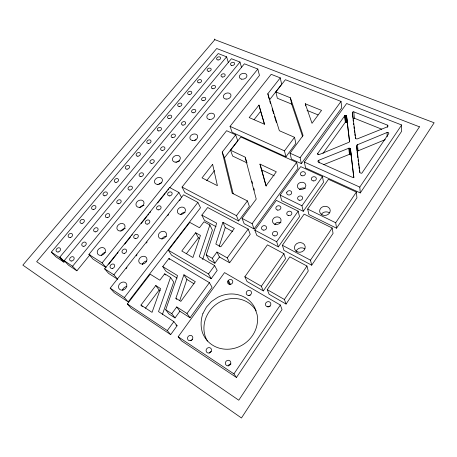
<?xml version="1.0" encoding="UTF-8"?>
<svg xmlns="http://www.w3.org/2000/svg" width="457" height="457" viewBox="0 0 457 457"><rect width="100%" height="100%" fill="white"/><g stroke="black" fill="none" stroke-linecap="round" stroke-linejoin="round"><path stroke-width="0.69" d="M401.657 124.99L401.577 131.399L360.287 192.934L305.567 167.953L304.351 162.052L346.629 103.516L401.657 124.99L359.79 187.113L360.287 192.934M219.189 246.38L225.261 227.523L222.902 222.296L215.824 244.061L220.782 246.843L234.332 228.443L222.902 222.296M214.893 263.215L208.883 259.742L206.233 254.846L216.692 223.17L201.84 215.127L207.655 207.512L248.185 229.071L250.23 234.281L229.614 262.781L219.451 256.988L216.955 252.047L212.316 258.342L214.893 263.215L219.451 256.988M202.651 259.53L212.396 230.157L209.866 224.981L203.988 221.765L199.452 227.74L189.792 222.388L168.399 250.253L171.518 255.12L211.18 278.673L217.195 270.407L214.636 265.603L199.246 256.674L209.866 224.981M179.71 300.666L186.896 279.45L183.914 274.788L175.882 298.25L176.67 299.352M175.025 317.918L169.027 314.028L165.708 309.76L177.556 275.605L162.743 266.58L168.947 258.456L209.415 282.666L212.082 287.287L190.043 317.758L179.898 311.263L176.733 306.944L171.769 313.685L175.025 317.918L179.898 311.263M162.401 314.502L173.706 282.038L170.535 277.428L164.674 273.817L159.83 280.204L150.204 274.2L127.354 303.962L131.159 308.235L170.667 334.621L177.105 325.772L173.86 321.625L158.516 311.594L170.535 277.428M227.843 281.089L228.369 280.352A2.673 2.394 -29.1 0 1 232.63 280.861A2.673 2.394 -29.1 0 1 230.082 284.414A2.673 2.394 -29.1 0 1 227.843 281.089L229.654 284.591M236.446 377.476L282.043 309.526L280.318 305.025L224.536 272.595L178.179 336.786L181.412 340.768L236.446 377.476L233.921 373.866L178.179 336.786M311.72 265.191L333.067 233.39L332.159 228.003L304.128 214.127L282.386 245.272L284.003 250.396L311.72 265.191L310.48 260.164L332.159 228.003M336.552 228.197L356.928 197.835L356.38 192.066L328.446 179.298L307.681 209.043L308.903 214.556L336.552 228.197L335.695 222.753L356.38 192.066M286.065 304.059L308.252 270.995L306.95 266.031L289.829 256.845L267.254 289.641L269.144 294.285L286.065 304.059L284.403 299.495L267.254 289.641M233.921 373.866L280.318 305.025M284.403 299.495L306.95 266.031M263.323 290.92L285.539 258.731L283.934 253.681L267.454 244.838L244.855 276.765L247.037 281.506L263.323 290.92L261.353 286.248L244.855 276.765M261.353 286.248L283.934 253.681M278.347 246.894L299.512 216.652L298.158 211.174L276.336 200.372L254.823 230.151L256.783 235.366L278.347 246.894L276.662 241.742L254.823 230.151M303.248 211.311L323.487 182.4L322.493 176.573L300.717 166.622L280.147 195.093L281.723 200.674L303.248 211.311L301.951 205.781L322.493 176.573M276.662 241.742L298.158 211.174M322.979 153.489L345.326 122.219L345.989 121.893L347.217 122.402L349.514 141.756M317.809 153.278L344.664 115.878L345.338 115.552L346.583 116.061L349.554 141.116A1.411 1.12 -7.6 0 1 348.651 142.401L319.243 154.552A1.16 0.937 -10.5 0 1 317.809 153.278L318.038 154.609M230.534 150.244L245.078 157.094L256.234 199.098L242.039 218.377L244.147 223.679L254.103 228.951L297.987 168.29L296.673 162.412L240.839 136.997L230.534 150.244L232.647 156.066L247.031 162.898L245.295 157.739M275.874 91.943L290.395 97.804L303.071 135.472L290.035 153.181L291.423 159.116L301.357 163.629L341.722 107.841L341.025 101.414L285.385 79.707L275.874 91.943L277.348 98.249L291.703 104.116L302.705 136.883M229.614 262.781L227.238 257.879L248.185 229.071M254.103 228.951L252.121 223.679L296.673 162.412M301.357 163.629L300.095 157.705L341.025 101.414M190.043 317.758L186.993 313.502L209.415 282.666M211.18 278.673L208.518 273.96L214.636 265.603M170.667 334.621L167.308 330.582L173.86 321.625M238.64 220.977L249.402 206.37L247.397 200.909L232.196 193.191L222.233 152.038L235.692 134.838L226.615 130.702L182.057 187.067L184.834 192.5L238.64 220.977L236.463 215.664L182.057 187.067M285.933 156.808L295.833 143.378L294.525 137.311L279.347 130.713L267.825 93.754L280.255 77.867L271.19 74.325L230.048 126.366L232.116 132.341L285.933 156.808L284.483 150.867L294.525 137.311M236.463 215.664L247.397 200.909M186.45 253.629L198.372 237.834L195.647 232.75L181.795 251.002L192.928 257.508L200.434 235.435L195.647 232.75M145.452 308.207L159.15 290.064L155.768 285.556L140.962 305.065L142.327 306.67M128.194 301.894L200.509 207.746L197.881 202.4L183.56 194.785L110.188 288.173L114.153 292.577L128.194 301.894L124.373 297.564L110.188 288.173M124.373 297.564L197.881 202.4M206.718 180.624L214.544 170.558M233.196 193.837L224.45 157.825L237.709 140.773L235.692 134.838M254.075 119.728L260.65 111.28L258.953 105.093L249.185 117.586L264.552 124.27L258.953 105.093M269.396 100.032L281.655 84.265L280.255 77.867M126.086 268.739L126.966 267.625M136.169 255.903L137.043 254.789M146.246 243.067L147.125 241.953M167.725 215.721L168.599 214.607M179.555 200.652L180.429 199.538M113.89 274.806L178.916 192.477L169.576 187.507L104.642 268.825L108.606 273.406L117.763 279.347L113.89 274.806L104.642 268.825M108.76 264.215L116.318 254.743M117.209 253.629L118.1 252.515M124.767 244.164L130.548 236.926M131.433 235.812L132.324 234.698M141.213 223.559L146.994 216.321M147.885 215.207L148.771 214.093M149.662 212.979L150.553 211.865M157.665 202.954L165.223 193.488M166.108 192.374L166.999 191.26M167.89 190.146L168.776 189.032M169.667 187.918L259.467 75.428L257.822 69.041L244.398 63.803L88.904 254.435L93 259.119L105.498 267.168M106.093 267.556L102.122 262.924L257.822 69.041M241.445 67.156L239.982 62.055L231.419 58.713L64.191 260.69L68.601 265.277L76.902 270.807L89.966 254.772M76.902 270.807L72.566 266.26L239.982 62.055M228.357 62.552L226.592 56.828L218.223 53.566L51.321 252.133L55.845 256.771L63.929 262.164L64.386 261.615L59.936 257.005M63.929 262.164L59.479 257.559L226.592 56.828M214.83 39.65L22.85 265.117L241.462 417.989L434.15 122.779L214.83 39.65L214.63 39.011M357.517 144.709L387.09 132.49A1.194 0.937 -4 0 1 388.667 133.735L362.007 172.963L361.293 173.312L359.956 172.712L356.614 146.006A1.422 1.137 -6.4 0 1 357.517 144.709L358.025 150.867A1.405 1.131 -6.1 0 0 357.123 151.895M358.025 150.867L385.262 139.614M353.764 176.425A0.971 0.8 -5.9 0 1 352.29 177.259L318.415 162.121A1.297 1.057 -10.3 0 1 318.746 160.281L348.817 148.222L349.976 148.348L350.473 148.925L353.895 177.733M323.733 164.646L349.445 154.335L350.325 154.346L351.079 155.037L353.758 177.425M353.804 111.856L387.45 125.132A1.308 1.023 -4.3 0 1 387.993 126.046A1.308 1.023 -4.3 0 1 387.233 126.903L357.3 138.905L356.409 138.899L355.649 138.22L352.421 112.628A0.914 0.708 -7.8 0 1 353.804 111.856L354.346 118.243L381.698 129.171M305.276 103.808L321.545 110.377L312.017 123.321L305.276 103.808L305.659 105.915M307.058 110.388L317.986 114.85M290.035 153.181L300.095 157.705M230.048 126.366L284.483 150.867M304.351 162.052L359.79 187.113M259.999 164.12L276.325 171.809L265.963 185.879L259.999 164.12L266.225 186.102M261.775 169.901L274.189 175.802M307.681 209.043L335.695 222.753M280.147 195.093L301.951 205.781M242.039 218.377L252.121 223.679M282.386 245.272L310.48 260.164M225.261 227.523L232.79 231.596M216.075 226.706L204.45 220.371L201.84 215.127M198.372 237.834L199.56 238.497M216.955 252.047L227.238 257.879M206.233 254.846L212.316 258.342M168.399 250.253L208.518 273.96M183.914 274.788L195.322 281.695L180.835 301.374L175.882 298.25M186.896 279.45L194.025 283.78M177.11 278.096L165.977 271.287L162.743 266.58M155.768 285.556L160.533 288.567L152.05 312.365L140.962 305.065M159.15 290.064L160.327 290.806M176.733 306.944L186.993 313.502M88.904 254.435L102.122 262.924M165.708 309.76L171.769 313.685M175.939 325.007L177.105 325.772M51.321 252.133L59.479 257.559M64.191 260.69L72.566 266.26M127.354 303.962L167.308 330.582M59.798 257.171L64.248 261.781M164.674 273.817L165.48 274.977M168.947 258.456L169.644 259.519M178.916 192.477L181.743 197.864M228.369 280.352L230.477 284.448M222.233 152.038L224.45 157.825M269.819 101.391L270.453 103.436M272.149 108.88L273.634 113.644M274.48 116.364L276.388 122.493M260.65 111.28L264.42 124.218M251.938 181.349L252.487 183.4M253.755 188.187L254.303 190.238M267.825 93.754L269.082 98.775M290.395 97.804L291.703 104.116M318.746 160.281L319.203 162.926M353.067 119.711L353.244 121.122M353.512 123.241L353.689 124.652M353.958 126.772L354.226 128.891M354.404 130.302L354.672 132.421M354.849 133.832L355.112 135.952M355.289 137.363L355.472 138.774M357.14 152.152L357.403 154.243M357.574 155.637L357.837 157.734M358.099 159.824L358.271 161.218M358.534 163.309L358.796 165.405M358.968 166.799L359.231 168.89M359.402 170.284L359.665 172.38M344.664 115.878L345.326 122.219M345.601 115.53L346.246 121.87M348.817 148.222L349.445 154.335M345.338 115.552L345.989 121.893M345.086 115.621L345.743 121.962M344.858 115.735L345.515 122.07M346.463 115.884L347.103 122.225M349.714 148.234L350.325 154.346M346.297 115.735L346.943 122.082M346.092 115.627L346.737 121.968M349.422 148.177L350.039 154.289M345.858 115.558L346.503 121.899M349.119 148.171L349.742 154.283M350.473 148.925L351.079 155.037M350.365 148.702L350.97 154.814M350.199 148.502L350.805 154.615M349.976 148.348L350.588 154.46M346.583 116.061L347.217 122.402M352.421 112.628L352.855 117.586M356.614 146.006L357.026 150.787M387.45 125.132L387.49 127.257M387.09 132.49L387.17 136.706M194.196 140.676A3.999 3.119 -23.2 0 1 196.104 139.876M176.528 162.321A4.062 3.205 -25.7 0 1 179.681 161.007M158.887 184.171A4.13 3.29 -28.5 0 1 161.407 182.909M139.842 207.764A4.21 3.376 -31.7 0 1 143.978 205.307M121.111 230.962A4.296 3.462 -35 0 1 125.327 228.454M101.488 255.526A4.393 3.542 -38.5 0 1 105.396 252.367M180.846 214.539A4.153 3.439 -28.5 0 1 185.056 212.345M161.858 239.16A4.233 3.536 -32.5 0 1 166.474 236.303M142.367 264.597A4.33 3.622 -36.8 0 1 146.606 261.021M122.482 290.189A4.439 3.707 -41.2 0 1 126.818 286.51M207.501 341.139A28.682 26.523 -37 0 1 205.067 335.866C200.994 322.722 208.146 308.012 220.234 301.843A28.682 26.523 -37 0 1 256.194 310.897M268.099 307.018A2.713 2.536 -23.4 0 1 270.213 306.139M249.488 295.548A2.673 2.451 -27.1 0 1 250.31 295.119M296.01 251.744A5.358 4.781 -12.1 0 1 304.79 248.859M274.634 224.564A4.302 3.73 -16.1 0 1 280.975 222.833M321.442 214.19A5.267 4.536 -8.2 0 1 329.371 212.836M299.478 189.655A4.227 3.553 -12.1 0 1 305.327 188.495M191.14 340.648A2.765 2.496 -45.7 0 1 192.654 339.528M228.14 365.971A2.811 2.639 -50.6 0 1 230.934 364.04M209.477 352.764A2.811 2.588 -47.6 0 1 211.237 351.559M353.033 118.654A0.903 0.703 -7.6 0 1 354.346 118.243M286.785 192.391L286.693 192.763A2.536 2.136 -14 0 0 289.909 194.859A2.536 2.136 -14 0 0 291.12 191.329A2.536 2.136 -14 0 0 286.945 192.031L286.785 192.391M202.948 313.411C200.794 319.329 200.497 325.744 202.183 331.788A29.111 26.809 -36.5 0 0 235.869 347.891A29.111 26.809 -36.5 0 0 257.142 314.713L254.76 307.681A29.111 26.809 -36.5 0 0 217.641 297.358L211.488 301.506L206.478 306.967L202.948 313.411M419.469 126.829L238.777 400.212L36.669 261.678L216.721 48.516L419.469 126.829M212.625 164.326L202.028 177.87L217.389 185.668L212.625 164.326M313.319 180.921L312.502 180.698A2.542 2.108 -10.7 0 1 312.359 177.162A2.542 2.108 -10.7 0 1 316.29 178.23A2.542 2.108 -10.7 0 1 313.319 180.921M218.063 59.97A2.096 1.502 -19.2 0 0 220.611 57.702A2.096 1.502 -19.2 0 0 217.206 57.502A2.096 1.502 -19.2 0 0 218.063 59.97M208.563 71.315A2.114 1.531 -20.1 0 0 211.145 69.018A2.114 1.531 -20.1 0 0 207.735 68.796A2.114 1.531 -20.1 0 0 208.563 71.315M198.915 82.848A2.131 1.56 -21 0 0 201.531 80.518A2.131 1.56 -21 0 0 198.11 80.272A2.131 1.56 -21 0 0 198.915 82.848M189.107 94.57A2.148 1.582 -22 0 0 191.757 92.205A2.148 1.582 -22 0 0 188.324 91.937A2.148 1.582 -22 0 0 189.107 94.57M179.133 106.487A2.165 1.611 -23.2 0 0 181.823 104.087A2.165 1.611 -23.2 0 0 178.379 103.796A2.165 1.611 -23.2 0 0 179.133 106.487M168.993 118.603A2.182 1.634 -24.3 0 0 171.718 116.164A2.182 1.634 -24.3 0 0 168.262 115.85A2.182 1.634 -24.3 0 0 168.993 118.603M158.682 130.93A2.205 1.662 -25.6 0 0 161.441 128.451A2.205 1.662 -25.6 0 0 157.979 128.109A2.205 1.662 -25.6 0 0 158.682 130.93M148.554 143.469A2.228 1.691 -27 0 0 150.896 140.67A2.228 1.691 -27 0 0 147.263 140.847A2.228 1.691 -27 0 0 148.554 143.469M137.888 156.225A2.251 1.714 -28.4 0 0 140.265 153.369A2.251 1.714 -28.4 0 0 136.62 153.535A2.251 1.714 -28.4 0 0 137.888 156.225M127.035 169.199A2.274 1.742 -29.9 0 0 129.457 166.297A2.274 1.742 -29.9 0 0 125.789 166.439A2.274 1.742 -29.9 0 0 127.035 169.199M115.992 182.4A2.296 1.771 -31.5 0 0 118.454 179.447A2.296 1.771 -31.5 0 0 114.776 179.572A2.296 1.771 -31.5 0 0 115.992 182.4M104.75 195.83A2.325 1.794 -33.1 0 0 107.264 192.825A2.325 1.794 -33.1 0 0 103.562 192.94A2.325 1.794 -33.1 0 0 104.75 195.83M93.691 209.466A2.354 1.817 -34.8 0 0 95.719 206.164A2.354 1.817 -34.8 0 0 91.92 206.861A2.354 1.817 -34.8 0 0 93.691 209.466M82.049 223.387A2.388 1.845 -36.5 0 0 84.122 220.023A2.388 1.845 -36.5 0 0 80.301 220.714A2.388 1.845 -36.5 0 0 82.049 223.387M70.195 237.566A2.416 1.868 -38.2 0 0 72.315 234.133A2.416 1.868 -38.2 0 0 68.47 234.818A2.416 1.868 -38.2 0 0 70.195 237.566M58.125 251.996A2.456 1.891 -39.9 0 0 60.295 248.499A2.456 1.891 -39.9 0 0 56.422 249.179A2.456 1.891 -39.9 0 0 58.125 251.996M231.682 65.454A2.125 1.542 -18.3 0 0 234.647 63.46A2.125 1.542 -18.3 0 0 231.396 62.769A2.125 1.542 -18.3 0 0 231.682 65.454M222.525 77.033A2.142 1.571 -19.1 0 0 225.118 74.697A2.142 1.571 -19.1 0 0 221.639 74.462A2.142 1.571 -19.1 0 0 222.525 77.033M212.871 88.755A2.159 1.594 -20.1 0 0 215.498 86.384A2.159 1.594 -20.1 0 0 212.008 86.127A2.159 1.594 -20.1 0 0 212.871 88.755M203.051 100.677A2.176 1.622 -21.2 0 0 205.719 98.272A2.176 1.622 -21.2 0 0 202.217 97.992A2.176 1.622 -21.2 0 0 203.051 100.677M193.071 112.799A2.194 1.651 -22.3 0 0 195.767 110.36A2.194 1.651 -22.3 0 0 192.26 110.051A2.194 1.651 -22.3 0 0 193.071 112.799M182.914 125.127A2.211 1.679 -23.5 0 0 185.656 122.647A2.211 1.679 -23.5 0 0 182.132 122.316A2.211 1.679 -23.5 0 0 182.914 125.127M172.592 137.666A2.234 1.708 -24.8 0 0 175.368 135.146A2.234 1.708 -24.8 0 0 171.832 134.792A2.234 1.708 -24.8 0 0 172.592 137.666M162.086 150.422A2.251 1.737 -26.3 0 0 164.897 147.868A2.251 1.737 -26.3 0 0 161.355 147.48A2.251 1.737 -26.3 0 0 162.086 150.422M151.764 163.417A2.274 1.765 -27.8 0 0 154.146 160.516A2.274 1.765 -27.8 0 0 150.433 160.67A2.274 1.765 -27.8 0 0 151.764 163.417M140.887 176.625A2.302 1.794 -29.4 0 0 143.315 173.671A2.302 1.794 -29.4 0 0 139.579 173.809A2.302 1.794 -29.4 0 0 140.887 176.625M129.817 190.072A2.325 1.817 -31.1 0 0 132.29 187.062A2.325 1.817 -31.1 0 0 128.537 187.181A2.325 1.817 -31.1 0 0 129.817 190.072M118.552 203.759A2.354 1.845 -32.8 0 0 121.065 200.697A2.354 1.845 -32.8 0 0 117.295 200.8A2.354 1.845 -32.8 0 0 118.552 203.759M107.464 217.652A2.382 1.874 -34.6 0 0 109.486 214.287A2.382 1.874 -34.6 0 0 105.624 214.984A2.382 1.874 -34.6 0 0 107.464 217.652M95.787 231.842A2.416 1.897 -36.5 0 0 97.855 228.409A2.416 1.897 -36.5 0 0 93.965 229.1A2.416 1.897 -36.5 0 0 95.787 231.842M83.894 246.294A2.451 1.925 -38.4 0 0 86.007 242.793A2.451 1.925 -38.4 0 0 82.1 243.478A2.451 1.925 -38.4 0 0 83.894 246.294M71.778 261.01A2.485 1.948 -40.2 0 0 73.948 257.44A2.485 1.948 -40.2 0 0 70.007 258.119A2.485 1.948 -40.2 0 0 71.778 261.01M241.53 79.152A3.896 2.873 -17.6 0 0 246.929 75.485A3.896 2.873 -17.6 0 0 240.936 74.177A3.896 2.873 -17.6 0 0 241.53 79.152M226.106 99.095A3.942 2.959 -19.2 0 0 230.871 94.742A3.942 2.959 -19.2 0 0 224.45 94.245A3.942 2.959 -19.2 0 0 226.106 99.095M209.603 119.511A3.993 3.045 -21.1 0 0 214.476 115.044A3.993 3.045 -21.1 0 0 208.015 114.479A3.993 3.045 -21.1 0 0 209.603 119.511M192.626 140.516A4.05 3.136 -23.2 0 0 197.607 135.929A4.05 3.136 -23.2 0 0 191.117 135.283A4.05 3.136 -23.2 0 0 192.626 140.516M175.145 162.138A4.113 3.222 -25.7 0 0 180.247 157.431A4.113 3.222 -25.7 0 0 173.723 156.7A4.113 3.222 -25.7 0 0 175.145 162.138M157.831 184.428A4.187 3.313 -28.4 0 0 162.184 179.018A4.187 3.313 -28.4 0 0 155.329 179.264A4.187 3.313 -28.4 0 0 157.831 184.428M139.294 207.369A4.262 3.399 -31.5 0 0 143.778 201.794A4.262 3.399 -31.5 0 0 136.871 201.983A4.262 3.399 -31.5 0 0 139.294 207.369M120.191 231.013A4.353 3.485 -34.8 0 0 124.818 225.267A4.353 3.485 -34.8 0 0 117.855 225.398A4.353 3.485 -34.8 0 0 120.191 231.013M101.214 255.326A4.456 3.565 -38.2 0 0 104.979 248.905A4.456 3.565 -38.2 0 0 97.815 250.156A4.456 3.565 -38.2 0 0 101.214 255.326M169.57 195.904A2.365 1.908 -28.3 0 0 172.015 192.82A2.365 1.908 -28.3 0 0 168.119 192.934A2.365 1.908 -28.3 0 0 169.57 195.904M158.459 209.894A2.394 1.937 -30.3 0 0 160.95 206.753A2.394 1.937 -30.3 0 0 157.037 206.844A2.394 1.937 -30.3 0 0 158.459 209.894M147.143 224.141A2.422 1.971 -32.4 0 0 149.679 220.937A2.422 1.971 -32.4 0 0 145.749 221.017A2.422 1.971 -32.4 0 0 147.143 224.141M135.62 238.651A2.451 1.999 -34.6 0 0 138.203 235.389A2.451 1.999 -34.6 0 0 134.249 235.446A2.451 1.999 -34.6 0 0 135.62 238.651M124.281 253.401A2.485 2.028 -36.8 0 0 126.343 249.802A2.485 2.028 -36.8 0 0 122.305 250.493A2.485 2.028 -36.8 0 0 124.281 253.401M112.319 268.465A2.525 2.057 -39.1 0 0 114.433 264.792A2.525 2.057 -39.1 0 0 110.365 265.483A2.525 2.057 -39.1 0 0 112.319 268.465M180.549 214.362A4.21 3.467 -28.4 0 0 185.239 209.038A4.21 3.467 -28.4 0 0 178.367 208.752A4.21 3.467 -28.4 0 0 180.549 214.362M162.229 238.811A4.29 3.559 -32.3 0 0 166.074 232.784A4.29 3.559 -32.3 0 0 158.99 233.561A4.29 3.559 -32.3 0 0 162.229 238.811M142.595 264.066A4.387 3.65 -36.5 0 0 146.588 257.839A4.387 3.65 -36.5 0 0 139.425 258.576A4.387 3.65 -36.5 0 0 142.595 264.066M123.053 290.018A4.501 3.742 -40.8 0 0 126.098 283.169A4.501 3.742 -40.8 0 0 118.871 285.077A4.501 3.742 -40.8 0 0 123.053 290.018M267.494 306.761A2.753 2.565 -23.4 0 0 270.755 303.357A2.753 2.565 -23.4 0 0 266.168 302.523A2.753 2.565 -23.4 0 0 267.494 306.761M248.18 295.388A2.713 2.479 -26.9 0 0 251.424 292.052A2.713 2.479 -26.9 0 0 246.957 291.263A2.713 2.479 -26.9 0 0 248.18 295.388M190.278 340.682A2.805 2.525 -45.1 0 0 192.408 336.375A2.805 2.525 -45.1 0 0 187.787 337.072A2.805 2.525 -45.1 0 0 190.278 340.682M228.534 365.743A2.851 2.668 -49.3 0 0 230.208 361.144A2.851 2.668 -49.3 0 0 225.512 362.235A2.851 2.668 -49.3 0 0 228.534 365.743M209.203 352.998A2.851 2.616 -46.7 0 0 210.934 348.445A2.851 2.616 -46.7 0 0 206.261 349.548A2.851 2.616 -46.7 0 0 209.203 352.998M297.798 252.018A5.433 4.827 -12.4 0 0 305.196 246.534A5.433 4.827 -12.4 0 0 296.519 243.752A5.433 4.827 -12.4 0 0 297.798 252.018M277.57 210.083A2.559 2.182 -15.8 0 0 280.844 207.301A2.559 2.182 -15.8 0 0 276.679 206.41A2.559 2.182 -15.8 0 0 277.57 210.083M274.189 235.881A2.611 2.285 -16.9 0 0 277.536 233.007A2.611 2.285 -16.9 0 0 273.286 232.03A2.611 2.285 -16.9 0 0 274.189 235.881M288.327 215.544A2.582 2.216 -14.1 0 0 291.863 212.973A2.582 2.216 -14.1 0 0 287.767 211.734A2.582 2.216 -14.1 0 0 288.327 215.544M275.525 224.404A4.359 3.765 -16.3 0 0 280.975 219.514A4.359 3.765 -16.3 0 0 273.817 218.109A4.359 3.765 -16.3 0 0 275.525 224.404M263.209 230.111A2.588 2.239 -18.6 0 0 266.54 227.266A2.588 2.239 -18.6 0 0 262.358 226.312A2.588 2.239 -18.6 0 0 263.209 230.111M301.946 175.756A2.514 2.074 -12.2 0 0 305.356 173.306A2.514 2.074 -12.2 0 0 301.352 172.209A2.514 2.074 -12.2 0 0 301.946 175.756M299.175 200.217A2.565 2.171 -12.4 0 0 302.665 197.692A2.565 2.171 -12.4 0 0 298.581 196.504A2.565 2.171 -12.4 0 0 299.175 200.217M299.758 189.209A4.284 3.582 -12.3 0 0 305.842 185.302A4.284 3.582 -12.3 0 0 299.198 183.023A4.284 3.582 -12.3 0 0 299.758 189.209M322.185 214.899A5.341 4.576 -8.5 0 0 330.262 210.734A5.341 4.576 -8.5 0 0 322.356 206.947A5.341 4.576 -8.5 0 0 322.185 214.899"/></g></svg>
